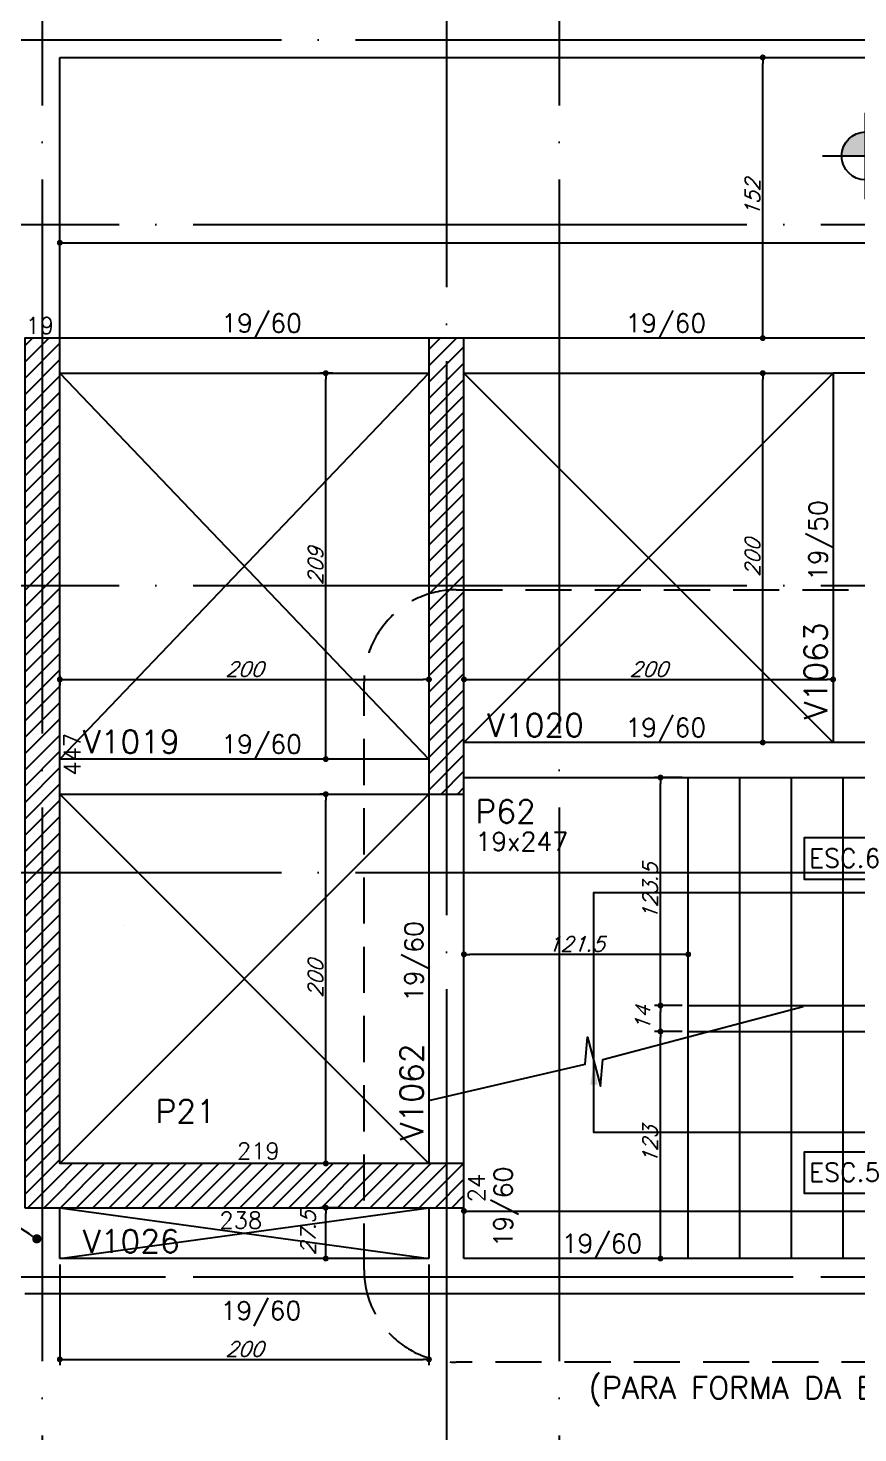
# Model space of a CAD drawing. Extents: x -4723 to 4922, y -2048 to 2452.
# Drawn here: x 1278 to 1727, y -99 to 661 of the extents above; entities that cross this region are included whole.
import ezdxf
from ezdxf import colors
from ezdxf.entities.mleader import LeaderData, LeaderLine
from ezdxf.enums import TextEntityAlignment as Align
from ezdxf.math import Vec2, Vec3

# ---------------------------------------------------------------- set-up
doc = ezdxf.new("R2010")
doc.units = 0
doc.header["$LTSCALE"] = 50
doc.header["$MEASUREMENT"] = 0
doc.linetypes.add('DASHED', pattern=[0.75, 0.5, -0.25])
doc.linetypes.add('EIXO', pattern=[6.8, 6, -0.4, 0, -0.4])
doc.layers.get('0').update_dxf_attribs({"linetype": 'CONTINUOUS'})
doc.layers.get('DEFPOINTS').update_dxf_attribs({"linetype": 'CONTINUOUS'})
for name, color, linetype in [('242', 3, 'CONTINUOUS'), ('F-AUX', 2, 'CONTINUOUS'), ('F-AUX-RED', 1, 'CONTINUOUS'), ('F-COTAS', 106, 'CONTINUOUS'), ('F-COTAS-FUROS', 50, 'CONTINUOUS'), ('F-EIXO', 12, 'EIXO'), ('F-ESCADAS', 2, 'CONTINUOUS'), ('F-LEADER', 1, 'CONTINUOUS'), ('F-NÍVEL-PLANTA', 2, 'CONTINUOUS'), ('F-PILARES-DIM', 172, 'CONTINUOUS'), ('F-PILARES-HACH', 174, 'CONTINUOUS'), ('F-PILARES-NOME', 170, 'CONTINUOUS'), ('F-PILARES-S', 170, 'CONTINUOUS'), ('F-TEXTO', 6, 'CONTINUOUS'), ('F-TEXTO ESCADA', 2, 'CONTINUOUS'), ('F-TEXTO-YELLOW', 2, 'CONTINUOUS'), ('F-VIGAS', 3, 'CONTINUOUS'), ('F-VIGAS-DIM', 2, 'CONTINUOUS'), ('F-VIGAS-NOME', 4, 'CONTINUOUS'), ('F-VÃO', 1, 'CONTINUOUS')]:
    doc.layers.add(name, color=color, linetype=linetype)
doc.styles.add('5385-ARQ-PB-BAS-PLA-TER-TORRE-A-106-TXT$0$R60-75', font='simplex.shx', dxfattribs={"height": 0.1125})
doc.styles.add('CP-TEXT-INCL', font='simplex.shx', dxfattribs={"oblique": 20})
doc.styles.add('CP-TEXTO', font='simplex.shx')
doc.styles.add('MCP', font='simplex.shx')
doc.styles.add('ROMANS', font='simplex.shx')
doc.styles.get("Standard").update_dxf_attribs({"font": 'simplex.shx'})
doc.dimstyles.new('CP-COTAS-50', dxfattribs={"dimscale": 0.64, "dimtxt": 12.5, "dimasz": 5, "dimexe": 5, "dimexo": 5, "dimgap": 2.5, "dimtad": 1, "dimdec": 1, "dimdsep": 46, "dimtxsty": 'CP-TEXT-INCL', "dimblk1": 'DOT', "dimblk2": 'DOT', "dimsah": 1, "dimcen": 9, "dimclrd": 256, "dimclre": 256, "dimclrt": 256, "dimadec": 0, "dimazin": 0, "dimtfac": 1, "dimtdec": 1, "dimtmove": 2, "dimatfit": 3, "dimldrblk": 'DOT', "dimfxl": 0, "dimtolj": 1, "dimarcsym": 0})

# ---------------------------------------------------------------- blocks, each defined once
blk = doc.blocks.new('Nível - Planta')
at = {"layer": 'F-NÍVEL-PLANTA'}
h = blk.add_hatch(color=71, dxfattribs=at)
h.paths.add_polyline_path([(0, 0), (0, 0.26, 0.414214), (-0.26, 0)])
h.paths.add_polyline_path([(0.26, 0), (0, 0), (0, -0.26, 0.414214)])
for p, q in [((0, -0.469), (0, 0.469)), ((-0.469, 0), (1.704, 0))]:
    blk.add_line(p, q, dxfattribs=at)
blk.add_circle((0, 0), 0.26, dxfattribs=at)
at = {"layer": 'F-TEXTO', "color": 3, "style": 'MCP'}
blk.add_attdef('NÍVEL', (0.333, 0.102), '', height=0.2, dxfattribs=at)
blk = doc.blocks.new('*U47')
at = {"layer": 'F-EIXO'}
blk.add_line((0, 0), (7197, 0), dxfattribs=at)
at = {"layer": 'F-TEXTO', "style": 'ROMANS'}
blk.add_attdef('EIXO', text='', height=17.5, dxfattribs=at).set_placement((-28.2072, 0), align=Align.MIDDLE_CENTER)
blk = doc.blocks.new('*U48')
at = {"layer": 'F-EIXO'}
blk.add_line((0, 0), (7285, 0), dxfattribs=at)
at = {"layer": 'F-TEXTO', "style": 'ROMANS'}
blk.add_attdef('EIXO', text='', height=17.5, dxfattribs=at).set_placement((-28.2072, 0), align=Align.MIDDLE_CENTER)
blk = doc.blocks.new('*U53')
at = {"layer": 'F-EIXO'}
blk.add_line((0, 0), (0, -2753.4852), dxfattribs=at)
at = {"layer": 'F-TEXTO', "style": 'ROMANS'}
blk.add_attdef('EIXO', text='', height=17.5, rotation=360, dxfattribs=at).set_placement((0, 28.2072), align=Align.MIDDLE_CENTER)
blk = doc.blocks.new('*U59')
at = {"layer": 'F-EIXO'}
blk.add_line((0, 0), (0, -2655), dxfattribs=at)
at = {"layer": 'F-TEXTO', "style": 'ROMANS'}
blk.add_attdef('EIXO', text='', height=17.5, rotation=360, dxfattribs=at).set_placement((0, 28.21), align=Align.MIDDLE_CENTER)
blk = doc.blocks.new('*U34')
at = {"layer": 'F-EIXO'}
blk.add_line((0, 0), (7285, 0), dxfattribs=at)
at = {"layer": 'F-TEXTO', "style": 'ROMANS'}
blk.add_attdef('EIXO', text='', height=17.5, dxfattribs=at).set_placement((-28.2072, 0), align=Align.MIDDLE_CENTER)
blk = doc.blocks.new('*U36')
at = {"layer": 'F-EIXO'}
blk.add_line((0, 0), (7285, 0), dxfattribs=at)
at = {"layer": 'F-TEXTO', "style": 'ROMANS'}
blk.add_attdef('EIXO', text='', height=17.5, dxfattribs=at).set_placement((-28.2072, 0), align=Align.MIDDLE_CENTER)
blk = doc.blocks.new('*U27')
at = {"layer": 'F-EIXO'}
blk.add_line((0, 0), (7285, 0), dxfattribs=at)
at = {"layer": 'F-TEXTO', "style": 'ROMANS'}
blk.add_attdef('EIXO', text='', height=17.5, dxfattribs=at).set_placement((-28.2072, 0), align=Align.MIDDLE_CENTER)
blk = doc.blocks.new('*U38')
at = {"layer": 'F-EIXO'}
blk.add_line((0, 0), (7197, 0), dxfattribs=at)
at = {"layer": 'F-TEXTO', "style": 'ROMANS'}
blk.add_attdef('EIXO', text='', height=17.5, dxfattribs=at).set_placement((-28.2072, 0), align=Align.MIDDLE_CENTER)
blk = doc.blocks.new('*U45')
at = {"layer": 'F-EIXO'}
blk.add_line((0, 0), (0, -2753.4852), dxfattribs=at)
at = {"layer": 'F-TEXTO', "style": 'ROMANS'}
blk.add_attdef('EIXO', text='', height=17.5, rotation=360, dxfattribs=at).set_placement((0, 28.2072), align=Align.MIDDLE_CENTER)
blk = doc.blocks.new('_DOT')
at = {"color": 0, "linetype": 'ByBlock'}
blk.add_line((-0.5, 0), (-1, 0), dxfattribs=at)
at = {"color": 0, "linetype": 'ByBlock', "const_width": 0.5}
blk.add_lwpolyline([(-0.25, 0, 1), (0.25, 0, 1)], format="xyb", close=True, dxfattribs=at)
blk = doc.blocks.new('*D188')
at = {"layer": 'DEFPOINTS', "color": 0, "linetype": 'Continuous', "transparency": 16777216}
for p in [(1675.88, 474.5), (1675.88, 474.5), (1675.88, 274.5)]:
    blk.add_point(p, dxfattribs=at)
at = {"layer": 'F-COTAS', "linetype": 'Continuous', "lineweight": -2, "transparency": 16777216}
blk.add_line((1675.88, 277.7), (1675.88, 471.3), dxfattribs=at)
at = {"layer": 'F-COTAS', "linetype": 'Continuous', "lineweight": -2, "transparency": 16777216, "xscale": 3.2, "yscale": 3.2, "zscale": 3.2}
for p, rotation in [((1675.88, 474.5), 90), ((1675.88, 274.5), 270)]:
    blk.add_blockref('_DOT', p, dxfattribs=dict(at, rotation=rotation))
at = {"layer": 'F-COTAS', "linetype": 'Continuous', "transparency": 16777216, "insert": (1670.28, 374.5), "char_height": 8, "attachment_point": 5, "rotation": 90, "style": 'CP-TEXT-INCL'}
blk.add_mtext('\\A1;200', dxfattribs=at)
blk = doc.blocks.new('*D189')
at = {"layer": 'DEFPOINTS', "color": 0, "linetype": 'Continuous', "transparency": 16777216}
for p in [(1675.88, 645.5), (1675.88, 645.5), (1675.88, 493.5)]:
    blk.add_point(p, dxfattribs=at)
at = {"layer": 'F-COTAS', "linetype": 'Continuous', "lineweight": -2, "transparency": 16777216}
blk.add_line((1675.88, 496.7), (1675.88, 642.3), dxfattribs=at)
at = {"layer": 'F-COTAS', "linetype": 'Continuous', "lineweight": -2, "transparency": 16777216, "xscale": 3.2, "yscale": 3.2, "zscale": 3.2}
for p, rotation in [((1675.88, 645.5), 90), ((1675.88, 493.5), 270)]:
    blk.add_blockref('_DOT', p, dxfattribs=dict(at, rotation=rotation))
at = {"layer": 'F-COTAS', "linetype": 'Continuous', "transparency": 16777216, "insert": (1670.28, 569.5), "char_height": 8, "attachment_point": 5, "rotation": 90, "style": 'CP-TEXT-INCL'}
blk.add_mtext('\\A1;152', dxfattribs=at)
blk = doc.blocks.new('*D251')
at = {"layer": 'DEFPOINTS', "color": 0, "linetype": 'Continuous', "transparency": 16777216}
for p in [(1295, 545.16), (3240.5, 545.16), (3240.5, 545.16)]:
    blk.add_point(p, dxfattribs=at)
at = {"layer": 'F-COTAS', "linetype": 'Continuous', "lineweight": -2, "transparency": 16777216}
blk.add_line((1298.2, 545.16), (3237.3, 545.16), dxfattribs=at)
at = {"layer": 'F-COTAS', "linetype": 'Continuous', "lineweight": -2, "transparency": 16777216, "xscale": 3.2, "yscale": 3.2, "zscale": 3.2, "rotation": 180}
blk.add_blockref('_DOT', (1295, 545.16), dxfattribs=at)
at = {"layer": 'F-COTAS', "linetype": 'Continuous', "lineweight": -2, "transparency": 16777216, "xscale": 3.2, "yscale": 3.2, "zscale": 3.2}
blk.add_blockref('_DOT', (3240.5, 545.16), dxfattribs=at)
at = {"layer": 'F-COTAS', "linetype": 'Continuous', "transparency": 16777216, "insert": (2267.75, 550.76), "char_height": 8, "attachment_point": 5, "style": 'CP-TEXT-INCL'}
blk.add_mtext('\\A1;1945.5', dxfattribs=at)
blk = doc.blocks.new('*D272')
at = {"layer": 'DEFPOINTS', "color": 0, "linetype": 'Continuous', "transparency": 16777216}
for p in [(1514, 308.63), (1714, 308.63), (1714, 308.63)]:
    blk.add_point(p, dxfattribs=at)
at = {"layer": 'F-COTAS', "linetype": 'Continuous', "lineweight": -2, "transparency": 16777216}
blk.add_line((1517.2, 308.63), (1710.8, 308.63), dxfattribs=at)
at = {"layer": 'F-COTAS', "linetype": 'Continuous', "lineweight": -2, "transparency": 16777216, "xscale": 3.2, "yscale": 3.2, "zscale": 3.2, "rotation": 180}
blk.add_blockref('_DOT', (1514, 308.63), dxfattribs=at)
at = {"layer": 'F-COTAS', "linetype": 'Continuous', "lineweight": -2, "transparency": 16777216, "xscale": 3.2, "yscale": 3.2, "zscale": 3.2}
blk.add_blockref('_DOT', (1714, 308.63), dxfattribs=at)
at = {"layer": 'F-COTAS', "linetype": 'Continuous', "transparency": 16777216, "insert": (1614, 314.23), "char_height": 8, "attachment_point": 5, "style": 'CP-TEXT-INCL'}
blk.add_mtext('\\A1;200', dxfattribs=at)
blk = doc.blocks.new('*D311')
at = {"layer": 'DEFPOINTS', "color": 0, "linetype": 'Continuous', "transparency": 16777216}
for p in [(1439.12, 246.5), (1443.39, 246.5), (1443.39, 46.5)]:
    blk.add_point(p, dxfattribs=at)
at = {"layer": 'F-COTAS', "linetype": 'Continuous', "lineweight": -2, "transparency": 16777216}
for p, q in [((1440.19, 246.5), (1435.92, 246.5)), ((1439.12, 49.7), (1439.12, 243.3)), ((1440.19, 46.5), (1435.92, 46.5))]:
    blk.add_line(p, q, dxfattribs=at)
at = {"layer": 'F-COTAS', "linetype": 'Continuous', "lineweight": -2, "transparency": 16777216, "xscale": 3.2, "yscale": 3.2, "zscale": 3.2}
for p, rotation in [((1439.12, 246.5), 90), ((1439.12, 46.5), 270)]:
    blk.add_blockref('_DOT', p, dxfattribs=dict(at, rotation=rotation))
at = {"layer": 'F-COTAS', "linetype": 'Continuous', "transparency": 16777216, "insert": (1433.52, 146.5), "char_height": 8, "attachment_point": 5, "rotation": 90, "style": 'CP-TEXT-INCL'}
blk.add_mtext('\\A1;200', dxfattribs=at)
blk = doc.blocks.new('*D312')
at = {"layer": 'DEFPOINTS', "color": 0, "linetype": 'Continuous', "transparency": 16777216}
for p in [(1439.12, 22.5), (1451.21, 22.5), (1451.21, -5)]:
    blk.add_point(p, dxfattribs=at)
at = {"layer": 'F-COTAS', "linetype": 'Continuous', "lineweight": -2, "transparency": 16777216}
for p, q in [((1448.01, 22.5), (1435.92, 22.5)), ((1439.12, -1.8), (1439.12, 19.3)), ((1448.01, -5), (1435.92, -5))]:
    blk.add_line(p, q, dxfattribs=at)
at = {"layer": 'F-COTAS', "linetype": 'Continuous', "lineweight": -2, "transparency": 16777216, "xscale": 3.2, "yscale": 3.2, "zscale": 3.2}
for p, rotation in [((1439.12, 22.5), 90), ((1439.12, -5), 270)]:
    blk.add_blockref('_DOT', p, dxfattribs=dict(at, rotation=rotation))
at = {"layer": 'F-COTAS', "linetype": 'Continuous', "transparency": 16777216, "insert": (1429.52, 8.75), "char_height": 8, "attachment_point": 5, "rotation": 90, "style": 'CP-TEXT-INCL'}
blk.add_mtext('\\A1;27.5', dxfattribs=at)
blk = doc.blocks.new('*D313')
at = {"layer": 'DEFPOINTS', "color": 0, "linetype": 'Continuous', "transparency": 16777216}
for p in [(1295, -5), (1495, -5), (1495, -59.61)]:
    blk.add_point(p, dxfattribs=at)
at = {"layer": 'F-COTAS', "linetype": 'Continuous', "lineweight": -2, "transparency": 16777216}
for p, q in [((1295, -8.2), (1295, -62.81)), ((1495, -8.2), (1495, -62.81)), ((1298.2, -59.61), (1491.8, -59.61))]:
    blk.add_line(p, q, dxfattribs=at)
at = {"layer": 'F-COTAS', "linetype": 'Continuous', "lineweight": -2, "transparency": 16777216, "xscale": 3.2, "yscale": 3.2, "zscale": 3.2, "rotation": 180}
blk.add_blockref('_DOT', (1295, -59.61), dxfattribs=at)
at = {"layer": 'F-COTAS', "linetype": 'Continuous', "lineweight": -2, "transparency": 16777216, "xscale": 3.2, "yscale": 3.2, "zscale": 3.2}
blk.add_blockref('_DOT', (1495, -59.61), dxfattribs=at)
at = {"layer": 'F-COTAS', "linetype": 'Continuous', "transparency": 16777216, "insert": (1395, -54.01), "char_height": 8, "attachment_point": 5, "style": 'CP-TEXT-INCL'}
blk.add_mtext('\\A1;200', dxfattribs=at)
blk = doc.blocks.new('*D489')
at = {"layer": 'DEFPOINTS', "color": 0, "linetype": 'Continuous', "transparency": 16777216}
for p in [(1295, 313.79), (1495, 313.79), (1495, 308.63)]:
    blk.add_point(p, dxfattribs=at)
at = {"layer": 'F-COTAS', "linetype": 'Continuous', "lineweight": -2, "transparency": 16777216}
for p, q in [((1295, 310.59), (1295, 305.43)), ((1298.2, 308.63), (1491.8, 308.63)), ((1495, 310.59), (1495, 305.43))]:
    blk.add_line(p, q, dxfattribs=at)
at = {"layer": 'F-COTAS', "linetype": 'Continuous', "lineweight": -2, "transparency": 16777216, "xscale": 3.2, "yscale": 3.2, "zscale": 3.2, "rotation": 180}
blk.add_blockref('_DOT', (1295, 308.63), dxfattribs=at)
at = {"layer": 'F-COTAS', "linetype": 'Continuous', "lineweight": -2, "transparency": 16777216, "xscale": 3.2, "yscale": 3.2, "zscale": 3.2}
blk.add_blockref('_DOT', (1495, 308.63), dxfattribs=at)
at = {"layer": 'F-COTAS', "linetype": 'Continuous', "transparency": 16777216, "insert": (1395, 314.23), "char_height": 8, "attachment_point": 5, "style": 'CP-TEXT-INCL'}
blk.add_mtext('\\A1;200', dxfattribs=at)
blk = doc.blocks.new('*D490')
at = {"layer": 'DEFPOINTS', "color": 0, "linetype": 'Continuous', "transparency": 16777216}
for p in [(1439.12, 474.5), (1446.22, 474.5), (1446.22, 265.5)]:
    blk.add_point(p, dxfattribs=at)
at = {"layer": 'F-COTAS', "linetype": 'Continuous', "lineweight": -2, "transparency": 16777216}
for p, q in [((1443.02, 474.5), (1435.92, 474.5)), ((1439.12, 268.7), (1439.12, 471.3)), ((1443.02, 265.5), (1435.92, 265.5))]:
    blk.add_line(p, q, dxfattribs=at)
at = {"layer": 'F-COTAS', "linetype": 'Continuous', "lineweight": -2, "transparency": 16777216, "xscale": 3.2, "yscale": 3.2, "zscale": 3.2}
for p, rotation in [((1439.12, 474.5), 90), ((1439.12, 265.5), 270)]:
    blk.add_blockref('_DOT', p, dxfattribs=dict(at, rotation=rotation))
at = {"layer": 'F-COTAS', "linetype": 'Continuous', "transparency": 16777216, "insert": (1433.52, 370), "char_height": 8, "attachment_point": 5, "rotation": 90, "style": 'CP-TEXT-INCL'}
blk.add_mtext('\\A1;209', dxfattribs=at)
blk = doc.blocks.new('A$C355D783C')
at = {"layer": 'F-AUX'}
h = blk.add_hatch(color=1, dxfattribs=at)
edge = h.paths.add_edge_path()
edge.add_arc((-352, 87.25), 3, 0, 360)
at = {"layer": 'F-AUX', "color": 1}
blk.add_circle((-352, 87.25), 3, dxfattribs=at)
at = {"layer": 'F-AUX-RED'}
for points in [[(-392, 215.25), (-380, 217.25), (-392, 219.25)], [(-653.08, 113.15), (-655.08, 125.15), (-657.08, 113.15)]]:
    blk.add_solid(points, dxfattribs=at)
at = {"layer": 'F-ESCADAS', "linetype": 'Continuous'}
for p, q in [((-604, 156), (-604, 279.5)), ((-576, 156), (-576, 279.5)), ((-548, 156), (-548, 279.5)), ((-520, 156), (-520, 279.5)), ((-492, 156), (-492, 279.5)), ((-464, 156), (-464, 279.5)), ((-436, 156), (-436, 279.5)), ((-408, 156), (-408, 279.5)), ((-380, 156), (-380, 279.5)), ((-604, 19), (-604, 156)), ((-576, 19), (-576, 156)), ((-548, 19), (-548, 156)), ((-520, 19), (-520, 156)), ((-492, 19), (-492, 156)), ((-464, 19), (-464, 156)), ((-436, 19), (-436, 156)), ((-408, 19), (-408, 156)), ((-380, 19), (-380, 156)), ((-352, 19), (-352, 156))]:
    blk.add_line(p, q, dxfattribs=at)
for points in [[(-604, 156), (-352, 156)], [(-604, 142), (-352, 142)]]:
    blk.add_lwpolyline(points, dxfattribs=at)
at = {"layer": 'F-LEADER'}
for points in [[(-352, 87.25), (-655.08, 87.25), (-655.08, 217.25), (-380, 217.25)], [(-744.5, 104.57), (-659.91, 124.27), (-658.58, 138.83), (-651.57, 112.27), (-650.24, 126.83), (-541.7, 155.5)]]:
    blk.add_lwpolyline(points, dxfattribs=at)
at = {"layer": 'F-TEXTO ESCADA', "color": 1}
for points in [[(-493.48, 246.94), (-493.48, 224.36), (-541.05, 224.36), (-541.05, 246.94)], [(-493.48, 76.84), (-493.48, 54.26), (-541.05, 54.26), (-541.05, 76.84)]]:
    blk.add_lwpolyline(points, close=True, dxfattribs=at)
at = {"layer": 'F-TEXTO ESCADA', "style": 'ROMANS'}
for s, p in [('ESC.6', (-538.47, 230.8)), ('ESC.5', (-538.47, 60.7))]:
    blk.add_text(s, height=10, dxfattribs=at).set_placement(p)
at = {"layer": 'F-TEXTO-YELLOW', "char_height": 11.25, "width": 61.3796, "attachment_point": 9, "style": '5385-ARQ-PB-BAS-PLA-TER-TORRE-A-106-TXT$0$R60-75'}
for s, insert in [('D', (-369.54, 201.63)), ('S', (-340.13, 70.61))]:
    blk.add_mtext(s, dxfattribs=dict(at, insert=insert))
blk = doc.blocks.new('*D568')
at = {"layer": 'DEFPOINTS', "color": 0, "linetype": 'Continuous', "transparency": 16777216}
for p in [(1620.47, 118), (1635.5, 118), (1635.5, -5)]:
    blk.add_point(p, dxfattribs=at)
at = {"layer": 'F-COTAS', "linetype": 'Continuous', "lineweight": -2, "transparency": 16777216}
for p, q in [((1632.3, 118), (1617.27, 118)), ((1620.47, -1.8), (1620.47, 114.8)), ((1632.3, -5), (1617.27, -5))]:
    blk.add_line(p, q, dxfattribs=at)
at = {"layer": 'F-COTAS', "linetype": 'Continuous', "lineweight": -2, "transparency": 16777216, "xscale": 3.2, "yscale": 3.2, "zscale": 3.2}
for p, rotation in [((1620.47, 118), 90), ((1620.47, -5), 270)]:
    blk.add_blockref('_DOT', p, dxfattribs=dict(at, rotation=rotation))
at = {"layer": 'F-COTAS', "linetype": 'Continuous', "transparency": 16777216, "insert": (1614.87, 56.5), "char_height": 8, "attachment_point": 5, "rotation": 90, "style": 'CP-TEXT-INCL'}
blk.add_mtext('\\A1;123', dxfattribs=at)
blk = doc.blocks.new('*D569')
at = {"layer": 'DEFPOINTS', "color": 0, "linetype": 'Continuous', "transparency": 16777216}
for p in [(1620.47, 132), (1635.5, 132), (1635.5, 118)]:
    blk.add_point(p, dxfattribs=at)
at = {"layer": 'F-COTAS', "linetype": 'Continuous', "lineweight": -2, "transparency": 16777216}
for p, q in [((1632.3, 132), (1617.27, 132)), ((1620.47, 121.2), (1620.47, 128.8)), ((1632.3, 118), (1617.27, 118))]:
    blk.add_line(p, q, dxfattribs=at)
at = {"layer": 'F-COTAS', "linetype": 'Continuous', "lineweight": -2, "transparency": 16777216, "xscale": 3.2, "yscale": 3.2, "zscale": 3.2}
for p, rotation in [((1620.47, 132), 90), ((1620.47, 118), 270)]:
    blk.add_blockref('_DOT', p, dxfattribs=dict(at, rotation=rotation))
at = {"layer": 'F-COTAS', "linetype": 'Continuous', "transparency": 16777216, "insert": (1610.87, 125), "char_height": 8, "attachment_point": 5, "rotation": 90, "style": 'CP-TEXT-INCL'}
blk.add_mtext('\\A1;14', dxfattribs=at)
blk = doc.blocks.new('*D570')
at = {"layer": 'DEFPOINTS', "color": 0, "linetype": 'Continuous', "transparency": 16777216}
for p in [(1620.47, 255.5), (1635.5, 255.5), (1635.5, 132)]:
    blk.add_point(p, dxfattribs=at)
at = {"layer": 'F-COTAS', "linetype": 'Continuous', "lineweight": -2, "transparency": 16777216}
for p, q in [((1632.3, 255.5), (1617.27, 255.5)), ((1620.47, 135.2), (1620.47, 252.3)), ((1632.3, 132), (1617.27, 132))]:
    blk.add_line(p, q, dxfattribs=at)
at = {"layer": 'F-COTAS', "linetype": 'Continuous', "lineweight": -2, "transparency": 16777216, "xscale": 3.2, "yscale": 3.2, "zscale": 3.2}
for p, rotation in [((1620.47, 255.5), 90), ((1620.47, 132), 270)]:
    blk.add_blockref('_DOT', p, dxfattribs=dict(at, rotation=rotation))
at = {"layer": 'F-COTAS', "linetype": 'Continuous', "transparency": 16777216, "insert": (1614.87, 193.75), "char_height": 8, "attachment_point": 5, "rotation": 90, "style": 'CP-TEXT-INCL'}
blk.add_mtext('\\A1;123.5', dxfattribs=at)
blk = doc.blocks.new('*D571')
at = {"layer": 'DEFPOINTS', "color": 0, "linetype": 'Continuous', "transparency": 16777216}
for p in [(1514, 159.74), (1514, 159.74), (1635.5, 159.74)]:
    blk.add_point(p, dxfattribs=at)
at = {"layer": 'F-COTAS', "linetype": 'Continuous', "lineweight": -2, "transparency": 16777216}
blk.add_line((1632.3, 159.74), (1517.2, 159.74), dxfattribs=at)
at = {"layer": 'F-COTAS', "linetype": 'Continuous', "lineweight": -2, "transparency": 16777216, "xscale": 3.2, "yscale": 3.2, "zscale": 3.2, "rotation": 180}
blk.add_blockref('_DOT', (1514, 159.74), dxfattribs=at)
at = {"layer": 'F-COTAS', "linetype": 'Continuous', "lineweight": -2, "transparency": 16777216, "xscale": 3.2, "yscale": 3.2, "zscale": 3.2}
blk.add_blockref('_DOT', (1635.5, 159.74), dxfattribs=at)
at = {"layer": 'F-COTAS', "linetype": 'Continuous', "transparency": 16777216, "insert": (1574.75, 165.34), "char_height": 8, "attachment_point": 5, "style": 'CP-TEXT-INCL'}
blk.add_mtext('\\A1;121.5', dxfattribs=at)
blk = doc.blocks.new('*D572')
at = {"layer": 'DEFPOINTS', "color": 0, "linetype": 'Continuous', "transparency": 16777216}
for p in [(1514, 20.74), (2140.5, 20.74), (2140.5, 20.74)]:
    blk.add_point(p, dxfattribs=at)
at = {"layer": 'F-COTAS', "linetype": 'Continuous', "lineweight": -2, "transparency": 16777216}
blk.add_line((1517.2, 20.74), (2137.3, 20.74), dxfattribs=at)
at = {"layer": 'F-COTAS', "linetype": 'Continuous', "lineweight": -2, "transparency": 16777216, "xscale": 3.2, "yscale": 3.2, "zscale": 3.2, "rotation": 180}
blk.add_blockref('_DOT', (1514, 20.74), dxfattribs=at)
at = {"layer": 'F-COTAS', "linetype": 'Continuous', "lineweight": -2, "transparency": 16777216, "xscale": 3.2, "yscale": 3.2, "zscale": 3.2}
blk.add_blockref('_DOT', (2140.5, 20.74), dxfattribs=at)
at = {"layer": 'F-COTAS', "linetype": 'Continuous', "transparency": 16777216, "insert": (1825.54, 26.34), "char_height": 8, "attachment_point": 5, "style": 'CP-TEXT-INCL'}
blk.add_mtext('\\A1;626.5', dxfattribs=at)

msp = doc.modelspace()

# ---------------------------------------------------------------- hatches: boundary and pattern name
at = {"layer": 'F-PILARES-HACH', "linetype": 'Continuous'}
h = msp.add_hatch(dxfattribs=at)
h.set_pattern_fill('ANSI31', color=256, scale=50, style=0)
h.paths.add_polyline_path([(1276, 22.5), (1514, 22.5), (1514, 46.5), (1295, 46.5), (1295, 493.5), (1276, 493.5)], flags=16)
h = msp.add_hatch(dxfattribs=at)
h.set_pattern_fill('ANSI31', color=256, scale=50, style=0)
h.paths.add_polyline_path([(1495, 246.5), (1514, 246.5), (1514, 493.5), (1495, 493.5)], flags=16)

# ---------------------------------------------------------------- linework, layer by layer
at = {"layer": '242', "linetype": 'Continuous'}
for p, q in [((1504.5, 370), (1504.5, 370)), ((1329.53126, 175.30264), (1329.53126, 175.30264)), ((1285.5, 34.5), (1285.5, 34.5)), ((1285.5, -12), (1285.5, -12))]:
    msp.add_line(p, q, dxfattribs=at)
at = {"layer": 'F-AUX-RED', "color": 4, "linetype": 'DASHED'}
msp.add_lwpolyline([(1509.83478, 357.17591), (2231.02045, 357.17591, -0.414213562), (2281.02045, 307.17591), (2281.02045, -11.11274, -0.414213562), (2231.02045, -61.11274), (1509.83478, -61.11274, -0.414213562), (1459.83478, -11.11274), (1459.83478, 307.17591, -0.414213562)], format="xyb", close=True, dxfattribs=at)
at = {"layer": 'F-EIXO'}
msp.add_line((-3709.08918, -15), (3550.57229, -15), dxfattribs=at)
at = {"layer": 'F-PILARES-S', "linetype": 'Continuous'}
for points in [[(1276, 22.5), (1514, 22.5), (1514, 46.5), (1295, 46.5), (1295, 493.5), (1276, 493.5), (1276, 22.5)], [(1495, 246.5), (1514, 246.5), (1514, 493.5), (1495, 493.5), (1495, 246.5)]]:
    msp.add_lwpolyline(points, dxfattribs=at)
at = {"layer": 'F-VIGAS'}
for points in [[(1295, 493.5), (1295, 645.5)], [(1295, 645.5), (1832, 645.5)], [(1495, 493.5), (1295, 493.5)], [(1723.5, 493.5), (1514, 493.5)], [(1933, 493.5), (1723.5, 493.5)], [(1295, 474.5), (1495, 474.5)], [(1514, 474.5), (1714, 474.5)], [(1714, 474.5), (1714, 274.5)], [(1733, 474.5), (1714, 474.5)], [(1714, 274.5), (1514, 274.5)], [(1733, 274.5), (1714, 274.5)], [(1495, 265.5), (1295, 265.5)], [(1514, 255.5), (1723.5, 255.5)], [(1723.5, 255.5), (1933, 255.5)], [(1295, 246.5), (1495, 246.5)], [(1495, 246.5), (1495, 46.5)], [(1514, 46.5), (1514, 246.5)], [(1295, -5), (1295, 22.5)], [(1495, 22.5), (1495, -5)], [(1514, -5), (1514, 22.5)], [(1495, -5), (1295, -5)], [(1887.5, -5), (1514, -5)], [(1276, -24), (1504.5, -24)], [(1504.5, -24), (1887.5, -24)]]:
    msp.add_lwpolyline(points, dxfattribs=at)
at = {"layer": 'F-VÃO'}
for p, q in [((1295, 265.5), (1495, 474.5)), ((1295, 474.5), (1495, 265.5)), ((1514, 274.5), (1714, 474.5)), ((1514, 474.5), (1714, 274.5)), ((1295, 46.5), (1495, 246.5)), ((1295, 246.5), (1495, 46.5)), ((1295, -5), (1495, 22.5)), ((1295, 22.5), (1495, -5))]:
    msp.add_line(p, q, dxfattribs=at)

# ---------------------------------------------------------------- block references
at = {"layer": 'F-COTAS-FUROS', "linetype": 'Continuous'}
msp.add_blockref('A$C355D783C', (2239.5, -24), dxfattribs=at)
at = {"layer": 'F-EIXO', "linetype": 'Continuous'}
for name, p in [('*U45', (1285.5, 1939.842)), ('*U53', (1565.5, 1939.842)), ('*U59', (1504.5, 1841.3568)), ('*U47', (-3646.3202, 655)), ('*U48', (-3734.2742, 555)), ('*U36', (-3734.2742, 359.5)), ('*U38', (-3646.3202, 204)), ('*U34', (-3734.2742, -15)), ('*U27', (-3734.2742, -15))]:
    msp.add_blockref(name, p, dxfattribs=at)
at = {"layer": 'F-NÍVEL-PLANTA', "linetype": 'Continuous', "xscale": 50, "yscale": 50, "zscale": 50}
msp.add_blockref('Nível - Planta', (1731.6347, 592.13658), dxfattribs=at).add_auto_attribs({'NÍVEL': '780.32m'})

# ---------------------------------------------------------------- texts
at = {"layer": 'F-PILARES-DIM', "linetype": 'Continuous', "style": 'MCP'}
for s, height, p in [('19', 9, (1276.5, 495.75)), ('19x247', 10, (1520.25, 215.875)), ('219', 9, (1391, 48.75)), ('238', 9, (1381.5, 11.25))]:
    msp.add_text(s, height=height, dxfattribs=at).set_placement(p)
for s, p in [('447', (1306.25, 256.5)), ('24', (1525.25, 25.5))]:
    msp.add_text(s, height=9, rotation=90, dxfattribs=at).set_placement(p)
at = {"layer": 'F-PILARES-NOME', "linetype": 'Continuous', "style": 'MCP'}
for s, p in [('P62', (1520.25, 230.875)), ('P21', (1346.89637, 68.48302))]:
    msp.add_text(s, height=12.5, dxfattribs=at).set_placement(p)
at = {"layer": 'F-TEXTO', "color": 3, "insert": (1448.08928, -68.98392), "char_height": 12, "width": 687.5204413, "attachment_point": 1, "style": 'CP-TEXTO'}
msp.add_mtext('\\pi133.47451;(PARA FORMA DA ESCADA 2 VER FOLHA 20)', dxfattribs=at)
at = {"layer": 'F-VIGAS-DIM', "linetype": 'Continuous', "style": 'MCP'}
for p in [(1382.5, 496.625), (1601.5, 496.625), (1601.5, 277.625), (1382.5, 268.625), (1566.93077, -1.875), (1382.09403, -38.2083)]:
    msp.add_text('19/60', height=10, dxfattribs=at).set_placement(p)
for s, p in [('19/50', (1710.875, 362)), ('19/60', (1491.875, 134)), ('19/60', (1540.26048, 1.06474))]:
    msp.add_text(s, height=10, rotation=90, dxfattribs=at).set_placement(p)
at = {"layer": 'F-VIGAS-NOME', "linetype": 'Continuous', "style": 'MCP'}
for s, p in [('V1063', (1710.875, 287)), ('V1062', (1491.875, 59))]:
    msp.add_text(s, height=12.5, rotation=90, dxfattribs=at).set_placement(p)
for s, p in [('V1020', (1526.5, 277.625)), ('V1019', (1307.5, 268.625)), ('V1026', (1307.5, -1.875))]:
    msp.add_text(s, height=12.5, dxfattribs=at).set_placement(p)

# ---------------------------------------------------------------- dimensions: what is measured, and where the dimension line sits
at = {"layer": 'F-COTAS', "linetype": 'Continuous'}
for base, p1, p2, angle, picture, middle in [((1675.8826, 645.5), (1675.8826, 493.5), (1675.8826, 645.5), 270, '*D189', (1670.2826, 569.5)), ((3240.5, 545.15693), (1295, 545.15693), (3240.5, 545.15693), 180, '*D251', (2267.75, 550.75693)), ((1675.8826, 474.5), (1675.8826, 274.5), (1675.8826, 474.5), 270, '*D188', (1670.2826, 374.5)), ((1714, 308.63035), (1514, 308.63035), (1714, 308.63035), 180, '*D272', (1614, 314.23035)), ((1620.47184, 255.5), (1635.5, 132), (1635.5, 255.5), 90, '*D570', (1614.87184, 193.75)), ((1620.47184, 132), (1635.5, 118), (1635.5, 132), 90, '*D569', (1610.87184, 125)), ((1620.47184, 118), (1635.5, -5), (1635.5, 118), 90, '*D568', (1614.87184, 56.5))]:
    dim = msp.add_linear_dim(base=base, p1=p1, p2=p2, angle=angle, dimstyle='CP-COTAS-50', dxfattribs=at)
    dim.commit()
    dim.dimension.update_dxf_attribs({"geometry": picture, "text_midpoint": middle})
for base, p1, p2, picture, middle in [((1439.11996, 474.5), (1446.22338, 265.5), (1446.22338, 474.5), '*D490', (1433.51996, 370)), ((1439.11996, 246.5), (1443.39492, 46.5), (1443.39492, 246.5), '*D311', (1433.51996, 146.5)), ((1439.11996, 22.5), (1451.20669, -5), (1451.20669, 22.5), '*D312', (1429.51996, 8.75))]:
    dim = msp.add_linear_dim(base=base, p1=p1, p2=p2, angle=90, dimstyle='CP-COTAS-50', override={"dimfxl": 7.5}, dxfattribs=at)
    dim.commit()
    dim.dimension.update_dxf_attribs({"geometry": picture, "text_midpoint": middle})
for base, p1, p2, picture, middle in [((1495, 308.63035), (1295, 313.79004), (1495, 313.79004), '*D489', (1395, 314.23035)), ((1495, -59.6113), (1295, -5), (1495, -5), '*D313', (1395, -54.0113))]:
    dim = msp.add_linear_dim(base=base, p1=p1, p2=p2, dimstyle='CP-COTAS-50', override={"dimfxl": 7.5}, dxfattribs=at)
    dim.commit()
    dim.dimension.update_dxf_attribs({"geometry": picture, "text_midpoint": middle})
dim = msp.add_linear_dim(base=(1514, 159.73825), p1=(1635.5, 159.73825), p2=(1514, 159.73825), dimstyle='CP-COTAS-50', dxfattribs=at)
dim.commit()
dim.dimension.update_dxf_attribs({"geometry": '*D571', "text_midpoint": (1574.75, 165.33825)})
dim = msp.add_linear_dim(base=(2140.5, 20.7382), p1=(1514, 20.7382), p2=(2140.5, 20.7382), dimstyle='CP-COTAS-50', dxfattribs=at)
dim.commit()
dim.dimension.update_dxf_attribs({"geometry": '*D572', "text_midpoint": (1825.53953, 26.3382), "dimtype": 160})

# ---------------------------------------------------------------- leaders
at = {"layer": 'F-AUX-RED', "linetype": 'Continuous'}
ml = msp.add_multileader_mtext('Standard', dxfattribs=at)
ml.set_content('', color=256)
ml.set_leader_properties()
ml.set_arrow_properties(name='DOT')
ml.build(insert=Vec2(0, 0))
ml.multileader.update_dxf_attribs({"text_right_attachment_type": 6, "dogleg_length": 0.36, "arrow_head_size": 5})
ctx = ml.context
ctx.base_point, ctx.char_height, ctx.arrow_head_size, ctx.landing_gap_size, ctx.plane_origin, ctx.plane_x_axis, ctx.plane_y_axis = Vec3(1250.43926, 91.59568), 0.18, 5, 0.09, Vec3(1282.54549, 5.65792), Vec3(-0.005912129, 0.999982523), Vec3(-0.999982523, -0.005912129)
ctx.right_attachment = 6
notes = []
notes.append((ctx, [(0, (1, 1, 0), (1250.82856, 25.74992), (-0.005912129, 0.999982523), 65.84692, [(0, [(1282.54549, 5.65792)], 0, [])])]))
ctx.mtext.insert, ctx.mtext.text_direction, ctx.mtext.rotation, ctx.mtext.flow_direction = Vec3(1250.52873, 91.68621), Vec3(0.005912129, -0.999982523), 4.718301144, 5
for ctx, leaders in notes:
    for number, flags, end, landing, length, lines in leaders:
        leader = LeaderData()
        leader.index, (leader.has_last_leader_line, leader.has_dogleg_vector, leader.attachment_direction) = number, flags
        leader.last_leader_point, leader.dogleg_vector, leader.dogleg_length = Vec3(end), Vec3(landing), length
        for number, points, colour, breaks in lines:
            line = LeaderLine()
            line.index, line.vertices, line.color, line.breaks = number, Vec3.list(points), colors.encode_raw_color(colour), breaks
            leader.lines.append(line)
        ctx.leaders.append(leader)

doc.saveas('drawing.dxf')
